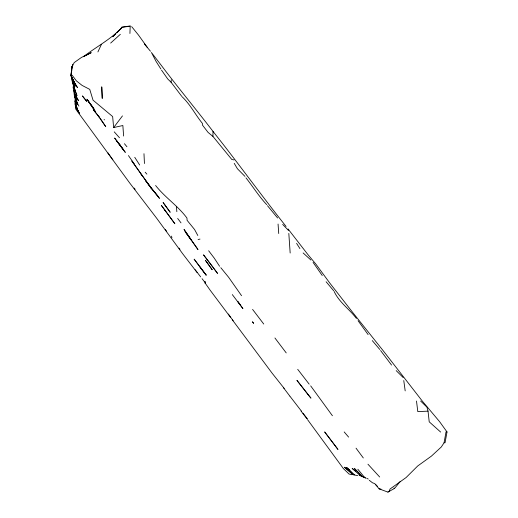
<?xml version="1.0" encoding="UTF-8"?>
<svg xmlns="http://www.w3.org/2000/svg" width="518" height="518" viewBox="0 0 518 518"><rect width="100%" height="100%" fill="white"/><g stroke="black" fill="none" stroke-linecap="round" stroke-linejoin="round"><path stroke-width="0.78" d="M71.795 68.046L71.84 66.544L70.985 75.732L75.965 86.228L71.795 77.583L72.98 83.521L74.67 86.7L71.924 79.371L72.449 82.763L76.994 95.616L73.75 87.529L73.595 84.933M129.927 33.489L130.186 26.288L121.73 27.24L120.785 28.885M181.501 95.998L171.141 82.336L171.257 79.817M71.452 73.258L71.717 70.299M160.858 68.978L156.015 61.318L151.424 52.493L160.839 64.769C177.81 87.335 195.836 109.013 213.015 131.397L212.943 136.428L231.799 159.473L234.058 159.926M72.604 64.258L70.985 75.732L74.003 82.22L77.48 87.62L72.494 79.306L75.764 85.159L70.985 75.732L71.95 67.198L74.191 62.581L81.481 57.42L91.22 52.668L83.404 56.727C95.869 47.099 110.056 39.724 121.102 28.399L121.73 27.24L130.29 25.9M197.112 272.552L182.757 253.846L156.527 218.052L129.578 182.828L76.968 110.813L75.615 108.851L74.961 101.081L75.382 98.291M444.068 442.78L446.03 431.844L447.015 431.96L445.059 442.78L444.068 442.78L441.291 447.002L431.436 456.105L417.722 465.973L406.08 477.557L390.119 488.953L389.07 491.394L387.904 492.1L379.098 488.843L375.796 484.842M97.921 51.923L101.327 44.574M72.119 75.207L76.418 80.905L82.122 85.425L89.756 89.374L93.026 100.175L112.646 116.556L113.643 127.557L122.468 115.896M387.904 492.1L394.567 488.396L400.136 481.585M115.514 33.864L112.717 36.772L115.514 33.981M116.628 32.705L121.102 28.399L116.628 32.861M110.651 43.085L120.351 34.305M379.584 488.448L379.098 488.843L380.983 489.115M359.129 475.187L360.884 475.297M198.09 239.549L200 239.083M113.643 127.557L122.857 125.524L123.621 136.04M354.17 474.287L351.903 474.695L349.015 474.015L343.33 468.499L307.666 419.794M204.869 281.352L205.011 282.899L210.198 290.255L230.355 317.145M440.643 432.064L429.221 421.827L428.03 411.15L417.799 411.609L416.504 401.036M357.731 475.615L354.021 474.941L347.131 467.968L354.021 474.941M353.975 474.676L352.441 474.326L344.476 467.21L352.221 473.646M365.384 477.985L362.101 476.256L354.5 468.563L362.25 476.463L366.31 478.269M364.439 477.292L360.593 475.925L352.156 468.382L355.86 471.27M393.9 488.06L394.567 488.396M367.249 478.47L368.24 479.079M349.65 470.098L346.445 467.637L353.93 474.766M155.607 185.489C164.938 197.455 178.024 205.892 186.953 218.065L187.089 220.305L194.593 229.545L197.818 235.515M212.943 136.428L208.068 132.401L202.506 125.149L202.447 123.478C195.28 114.64 190.326 104.409 181.889 96.549M303.127 252.946L310.91 260.042M420.629 401.029L426.936 407.174L428.03 411.15M377.376 486.272L374.618 483.547L372.474 482.789L369.289 480.277M171.141 82.336L167.702 78.93L161.519 70.124M396.186 370.616L403.146 377.518M244.93 176.373L237.393 168.719L234.22 163.338M282.673 224.398L288.539 230.484M379.675 476.994L367.955 464.206M277.609 217.994L267.463 205.672M307.55 419.081L303.024 413.215M145.176 172.222L146.879 174.126M114.251 131.863L119.49 137.762M356.436 318.447C349.313 309.071 339.173 302.305 334.116 291.433M266.679 204.61C258.909 196.354 252.991 186.7 245.953 177.836M134.097 188.047L135.14 189.264M344.192 431.941L348.608 437.101M144.257 43.862L150.466 51.217M372.274 340.598L379.772 349.456M157.873 196.011L150.479 187.263L131.87 161.033L151.716 188.811L145.856 180.989L159.486 198.362L150.479 187.263M326.107 281.753L333.644 290.734M213.015 131.397L223.511 144.781C244.528 171.892 264.717 199.598 286.078 226.444M284.188 388.39L272.151 373.225L232.336 319.839M308.443 395.092L310.962 398.154L296.924 380.341L308.443 395.092L307.925 394.412M357.854 469.25L364.4 477.233M99.598 117.508L93.272 109.667L99.585 117.502M220.81 267.696L228.619 277.272L241.55 295.694M124.443 143.713L126.929 146.756M164.381 209.46L174.857 223.731L161.299 205.329L165.216 210.489M131.663 26.612L138.571 35.179L147.449 47.572M301.618 411.376L289.925 396.218M391.563 365.073L380.6 350.537M309.168 384.142L297.714 369.34M240.041 304.467L237.879 301.612L242.916 308.618L232.304 294.587M165.236 229.5L166.718 231.371M179.066 248.128L179.966 249.268M288.06 228.956L307.957 254.642L315.863 264.096L329.914 283.229L352.493 312.186L383.702 351.372L422.565 401.411L439.614 421.684L447.015 431.96M121.07 146.516L116.712 140.941L125.33 152.383L114.633 138.047L123.342 149.618L119.794 144.846L121.244 146.808M202.046 278.678L204.345 281.624M104.099 119.444L104.461 119.911M195.131 269.684L200.667 276.91M252.583 309.408L263.74 324.035M206.17 275.123L194.185 259.227L206.17 275.123L199.534 266.44M368.117 334.602L358.067 320.733M274.922 337.982L286.234 352.92M208.65 250.764L214.225 258.094L219.574 266.246M301.049 411.059L306.967 418.835M310.677 385.865L332.42 415.747M283.618 387.898L289.776 396.037M177.674 218.454L181.009 222.869M356.041 448.174L363.312 457.97M205.011 282.899L205.342 283.352L205.031 281.552M191.621 240.527L185.075 231.533L197.999 249.572L184.026 229.435L190.546 239.057M313.066 262.373L322.248 275.531M140.779 173.802L142.333 175.945M97.604 115.074L105.743 126.664L100.084 118.11M112.833 159.816L108.003 152.985L108.256 153.341M233.171 320.836L228.399 314.05M128.438 155.562L134.576 164.439M134.758 157.323L139.679 164.996M296.594 243.369L299.916 248.601M75.945 100.291L77.441 103.27L74.45 96.212L75.285 99.087L78.911 106.119M71.795 77.583L74.184 82.802L73.485 80.601M75.589 94.839L77.337 99.832C75.777 99.514 69.749 76.353 75.557 92.508L74.1 86.525M76.075 105.614L78.05 110.897L79.552 113.442L75.486 106.468L78.05 110.897L75.071 103.807L76.962 108.281L74.961 101.081M75.285 99.087L77.124 104.694L76.709 102.454M75.201 94.075L76.01 96.86L75.751 95.409M171.523 236.111L171.924 237.781M74.327 95.48L73.783 90.261M403.768 380.562L405.186 390.889M176.437 206.824L176.845 211.668M288.817 233.43L290.164 253.017M278.069 224.041L278.723 233.527M143.978 153.697L144.444 163.546M75.414 100.091L75.447 101.004M74.598 92.761L74.611 95.053M101.768 86.959L102.234 98.31L101.768 86.959M86.603 101.25L82.485 96.024L86.603 101.25M337.904 449.346L324.741 432.031L337.904 449.346M87.516 100.052L86.862 99.203L93.972 108.741L87.516 100.052L95.623 111.946L87.516 100.052M210.599 263.979L203.509 254.85L217.547 273.407L210.599 263.979M164.802 204.824L163.092 202.519L170.195 212.27L164.802 204.824M253.529 323.258L252.544 321.885L253.529 323.258M212.16 269.697L205.529 260.463L212.16 269.697M78.483 100.654L74.644 93.842L78.483 100.654"/></g></svg>
